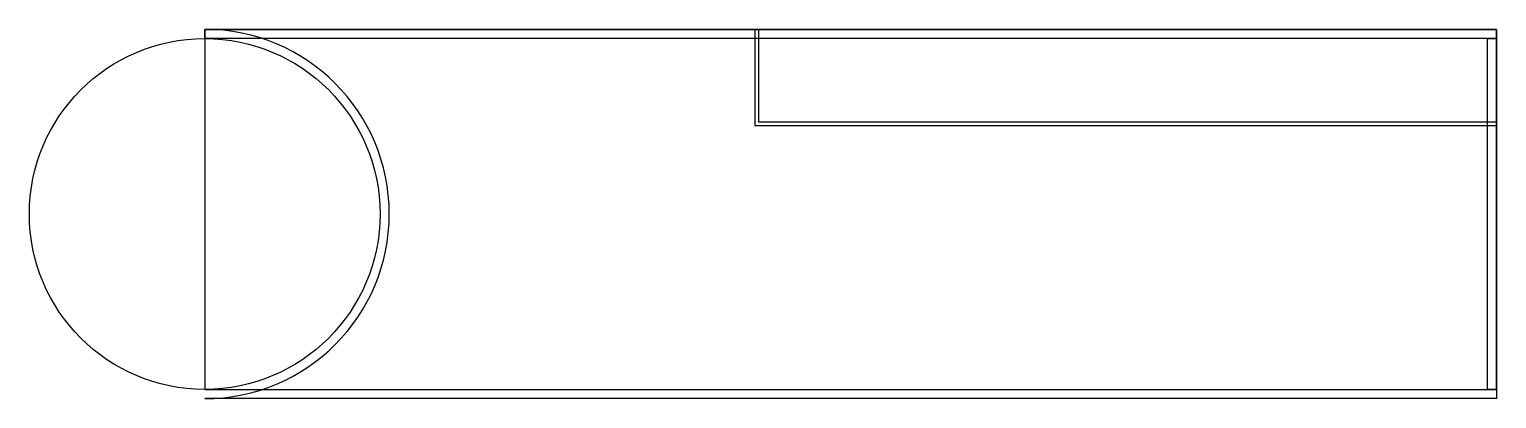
# Model space of a CAD drawing. Header units: millimetres. Extents: x -79.5 to 0, y -30 to -10.
import ezdxf

# ---------------------------------------------------------------- set-up
doc = ezdxf.new("R2010")
doc.units = ezdxf.units.MM
doc.layers.get('0').update_dxf_attribs({"linetype": 'CONTINUOUS'})

msp = doc.modelspace()

# ---------------------------------------------------------------- linework, layer by layer
for p, q in [((0, -10), (-70, -10)), ((-70, -10), (-70, -29.5)), ((0, -10), (-40.2, -10)), ((-40.2, -10), (-40.2, -15.2)), ((0, -15.2), (0, -10)), ((0, -29.5), (0, -10)), ((-0.5, -29.5), (-0.5, -10.5)), ((-0.5, -10.5), (0, -10.5)), ((0, -10.5), (0, -29.5)), ((-40.2, -15.2), (0, -15.2)), ((-70, -29.5), (0, -29.5)), ((0, -29.5), (-0.5, -29.5))]:
    msp.add_line(p, q)
msp.add_lwpolyline([(-40, -10), (-40, -15), (0, -15), (0, -30), (-70, -30, 1), (-70, -10)], format="xyb", close=True)
msp.add_lwpolyline([(-70, -10), (0, -10), (0, -10.5), (-70, -10.5)], close=True)
msp.add_circle((-70, -20), 9.5)

doc.saveas('drawing.dxf')
